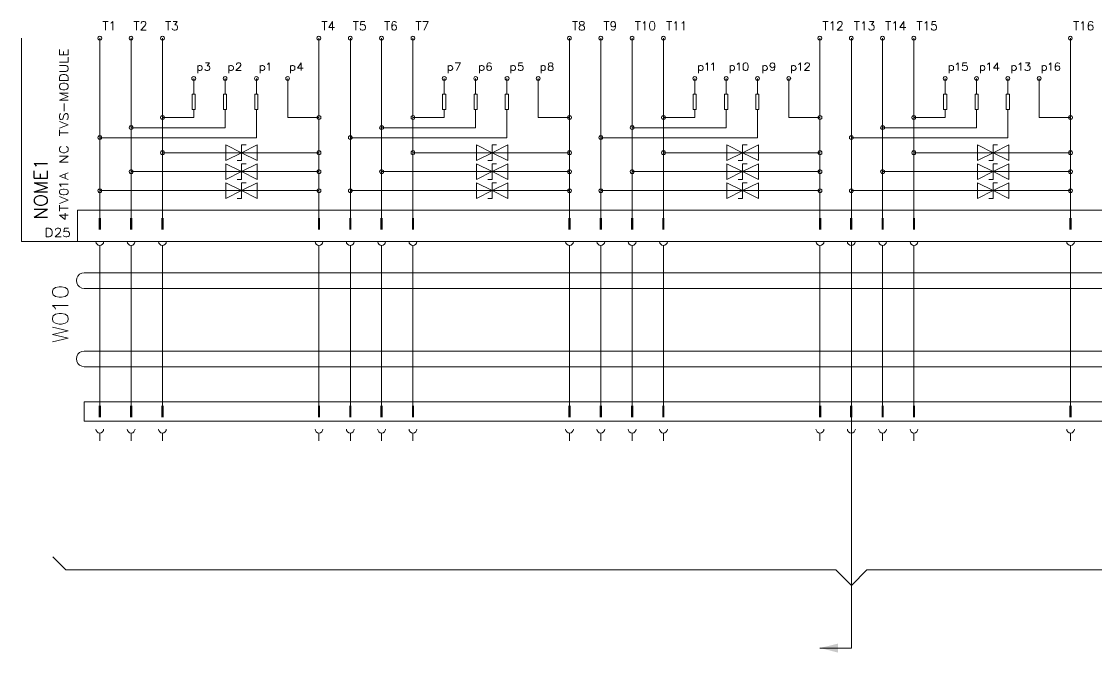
# Model space of a CAD drawing. Header units: millimetres. Extents: x 2061 to 2434, y 59 to 201.
# Drawn here: x 2060.6 to 2302.5, y 58.9 to 201.1 of the extents above; entities that cross this region are included whole.
import ezdxf

# ---------------------------------------------------------------- set-up
doc = ezdxf.new("R2010")
doc.units = ezdxf.units.MM
doc.styles.add('ROMANS', font='romans.shx')

msp = doc.modelspace()

# ---------------------------------------------------------------- hatches: boundary and pattern name
at = {"lineweight": 15}
for points in [[(2078.45, 154.17), (2078.45, 156.78), (2077.97, 156.78), (2077.97, 154.17)], [(2085.54, 154.17), (2085.54, 156.78), (2085, 156.78), (2085, 154.17)], [(2092.57, 154.17), (2092.57, 156.78), (2092.07, 156.78), (2092.07, 154.17)], [(2127.84, 154.17), (2127.84, 156.78), (2127.32, 156.78), (2127.32, 154.17)], [(2134.86, 154.17), (2134.86, 156.78), (2134.38, 156.78), (2134.38, 154.17)], [(2141.95, 154.17), (2141.95, 156.78), (2141.41, 156.78), (2141.41, 154.17)], [(2148.98, 154.17), (2148.98, 156.78), (2148.49, 156.78), (2148.49, 154.17)], [(2184.25, 154.17), (2184.25, 156.78), (2183.77, 156.78), (2183.77, 154.17)], [(2191.29, 154.17), (2191.29, 156.78), (2190.79, 156.78), (2190.79, 154.17)], [(2198.36, 154.17), (2198.36, 156.78), (2197.88, 156.78), (2197.88, 154.17)], [(2205.39, 154.17), (2205.39, 156.78), (2204.91, 156.78), (2204.91, 154.17)], [(2240.68, 154.17), (2240.68, 156.78), (2240.18, 156.78), (2240.18, 154.17)], [(2247.7, 154.17), (2247.7, 156.78), (2247.2, 156.78), (2247.2, 154.17)], [(2254.77, 154.17), (2254.77, 156.78), (2254.29, 156.78), (2254.29, 154.17)], [(2261.8, 154.17), (2261.8, 156.78), (2261.32, 156.78), (2261.32, 154.17)], [(2297.09, 154.17), (2297.09, 156.78), (2296.59, 156.78), (2296.59, 154.17)], [(2078.45, 111.87), (2078.45, 114.5), (2077.97, 114.5), (2077.97, 111.87)], [(2085.54, 111.87), (2085.54, 114.5), (2085, 114.5), (2085, 111.87)], [(2092.57, 111.87), (2092.57, 114.5), (2092.07, 114.5), (2092.07, 111.87)], [(2127.84, 111.87), (2127.84, 114.5), (2127.32, 114.5), (2127.32, 111.87)], [(2134.86, 111.87), (2134.86, 114.5), (2134.38, 114.5), (2134.38, 111.87)], [(2141.95, 111.87), (2141.95, 114.5), (2141.41, 114.5), (2141.41, 111.87)], [(2148.98, 111.87), (2148.98, 114.5), (2148.49, 114.5), (2148.49, 111.87)], [(2184.25, 111.87), (2184.25, 114.5), (2183.77, 114.5), (2183.77, 111.87)], [(2191.29, 111.87), (2191.29, 114.5), (2190.79, 114.5), (2190.79, 111.87)], [(2198.36, 111.87), (2198.36, 114.5), (2197.88, 114.5), (2197.88, 111.87)], [(2205.39, 111.87), (2205.39, 114.5), (2204.91, 114.5), (2204.91, 111.87)], [(2240.68, 111.87), (2240.68, 114.5), (2240.18, 114.5), (2240.18, 111.87)], [(2247.7, 111.87), (2247.7, 114.5), (2247.2, 114.5), (2247.2, 111.87)], [(2254.77, 111.87), (2254.77, 114.5), (2254.29, 114.5), (2254.29, 111.87)], [(2261.8, 111.87), (2261.8, 114.5), (2261.32, 114.5), (2261.32, 111.87)], [(2297.09, 111.87), (2297.09, 114.5), (2296.59, 114.5), (2296.59, 111.87)], [(2240.4, 59.89), (2244.46, 60.88), (2244.46, 58.87), (2244.46, 58.87)]]:
    msp.add_hatch(color=7, dxfattribs=at).paths.add_polyline_path(points)

# ---------------------------------------------------------------- linework, layer by layer
at = {"color": 7, "lineweight": 15}
for points in [[(2060.58, 197.3), (2060.58, 151.5)], [(2078.64, 197.3), (2078.58, 197.53), (2078.42, 197.69), (2078.23, 197.75), (2078.01, 197.69), (2077.84, 197.53), (2077.79, 197.3), (2077.84, 197.08), (2078.01, 196.95), (2078.23, 196.86), (2078.42, 196.95), (2078.58, 197.08), (2078.64, 197.3)], [(2078.23, 156.78), (2078.23, 197.3)], [(2078.23, 197.3), (2078.23, 197.3)], [(2085.67, 197.3), (2085.61, 197.53), (2085.45, 197.69), (2085.26, 197.75), (2085.04, 197.69), (2084.87, 197.53), (2084.81, 197.3), (2084.87, 197.08), (2085.04, 196.95), (2085.26, 196.86), (2085.45, 196.95), (2085.61, 197.08), (2085.67, 197.3)], [(2085.26, 197.3), (2085.26, 156.78)], [(2085.26, 197.3), (2085.26, 197.3)], [(2092.75, 197.3), (2092.7, 197.53), (2092.53, 197.69), (2092.34, 197.75), (2092.12, 197.69), (2091.95, 197.53), (2091.9, 197.3), (2091.95, 197.08), (2092.12, 196.95), (2092.34, 196.86), (2092.53, 196.95), (2092.7, 197.08), (2092.75, 197.3)], [(2092.34, 156.78), (2092.34, 197.3)], [(2127.99, 197.3), (2127.93, 197.53), (2127.76, 197.69), (2127.58, 197.75), (2127.35, 197.69), (2127.19, 197.53), (2127.13, 197.3), (2127.19, 197.08), (2127.35, 196.95), (2127.58, 196.86), (2127.76, 196.95), (2127.93, 197.08), (2127.99, 197.3)], [(2127.58, 197.3), (2127.58, 156.78)], [(2135.05, 197.3), (2134.99, 197.53), (2134.83, 197.69), (2134.64, 197.75), (2134.42, 197.69), (2134.25, 197.53), (2134.2, 197.3), (2134.25, 197.08), (2134.42, 196.95), (2134.64, 196.86), (2134.83, 196.95), (2134.99, 197.08), (2135.05, 197.3)], [(2134.64, 156.78), (2134.64, 197.3)], [(2142.08, 197.3), (2142.02, 197.53), (2141.86, 197.69), (2141.67, 197.75), (2141.45, 197.69), (2141.28, 197.53), (2141.23, 197.3), (2141.28, 197.08), (2141.45, 196.95), (2141.67, 196.86), (2141.86, 196.95), (2142.02, 197.08), (2142.08, 197.3)], [(2141.67, 197.3), (2141.67, 156.78)], [(2149.16, 197.3), (2149.11, 197.53), (2148.94, 197.69), (2148.75, 197.75), (2148.53, 197.69), (2148.36, 197.53), (2148.31, 197.3), (2148.36, 197.08), (2148.53, 196.95), (2148.75, 196.86), (2148.94, 196.95), (2149.11, 197.08), (2149.16, 197.3)], [(2148.75, 156.78), (2148.75, 197.3)], [(2184.4, 197.3), (2184.34, 197.53), (2184.17, 197.69), (2183.99, 197.75), (2183.77, 197.69), (2183.6, 197.53), (2183.54, 197.3), (2183.6, 197.08), (2183.77, 196.95), (2183.99, 196.86), (2184.17, 196.95), (2184.34, 197.08), (2184.4, 197.3)], [(2183.99, 197.3), (2183.99, 156.78)], [(2191.48, 197.3), (2191.42, 197.53), (2191.26, 197.69), (2191.07, 197.75), (2190.85, 197.69), (2190.68, 197.53), (2190.63, 197.3), (2190.68, 197.08), (2190.85, 196.95), (2191.07, 196.86), (2191.26, 196.95), (2191.42, 197.08), (2191.48, 197.3)], [(2191.07, 197.3), (2191.07, 156.78)], [(2198.51, 197.3), (2198.45, 197.53), (2198.29, 197.69), (2198.1, 197.75), (2197.88, 197.69), (2197.71, 197.53), (2197.65, 197.3), (2197.71, 197.08), (2197.88, 196.95), (2198.1, 196.86), (2198.29, 196.95), (2198.45, 197.08), (2198.51, 197.3)], [(2198.1, 156.78), (2198.1, 197.3)], [(2205.57, 197.3), (2205.52, 197.53), (2205.35, 197.69), (2205.17, 197.75), (2204.94, 197.69), (2204.78, 197.53), (2204.72, 197.3), (2204.78, 197.08), (2204.94, 196.95), (2205.17, 196.86), (2205.35, 196.95), (2205.52, 197.08), (2205.57, 197.3)], [(2205.17, 197.3), (2205.17, 156.78)], [(2240.81, 197.3), (2240.75, 197.53), (2240.58, 197.69), (2240.4, 197.75), (2240.18, 197.69), (2240.01, 197.53), (2239.95, 197.3), (2240.01, 197.08), (2240.18, 196.95), (2240.4, 196.86), (2240.58, 196.95), (2240.75, 197.08), (2240.81, 197.3)], [(2240.4, 156.78), (2240.4, 197.3)], [(2247.89, 197.3), (2247.83, 197.53), (2247.67, 197.69), (2247.48, 197.75), (2247.26, 197.69), (2247.09, 197.53), (2247.04, 197.3), (2247.09, 197.08), (2247.26, 196.95), (2247.48, 196.86), (2247.67, 196.95), (2247.83, 197.08), (2247.89, 197.3)], [(2247.48, 197.3), (2247.48, 156.78)], [(2254.92, 197.3), (2254.86, 197.53), (2254.7, 197.69), (2254.51, 197.75), (2254.29, 197.69), (2254.12, 197.53), (2254.07, 197.3), (2254.12, 197.08), (2254.29, 196.95), (2254.51, 196.86), (2254.7, 196.95), (2254.86, 197.08), (2254.92, 197.3)], [(2254.51, 156.78), (2254.51, 197.3)], [(2261.98, 197.3), (2261.93, 197.53), (2261.76, 197.69), (2261.58, 197.75), (2261.35, 197.69), (2261.19, 197.53), (2261.13, 197.3), (2261.19, 197.08), (2261.35, 196.95), (2261.58, 196.86), (2261.76, 196.95), (2261.93, 197.08), (2261.98, 197.3)], [(2261.58, 197.3), (2261.58, 156.78)], [(2297.22, 197.3), (2297.16, 197.53), (2296.99, 197.69), (2296.81, 197.75), (2296.59, 197.69), (2296.42, 197.53), (2296.36, 197.3), (2296.42, 197.08), (2296.59, 196.95), (2296.81, 196.86), (2296.99, 196.95), (2297.16, 197.08), (2297.22, 197.3)], [(2296.81, 156.78), (2296.81, 197.3)], [(2071.11, 193.56), (2069.11, 193.56), (2069.11, 194.8)], [(2070.05, 194.32), (2070.05, 193.56)], [(2071.11, 193.56), (2071.11, 194.8)], [(2069.11, 191.93), (2071.11, 191.93), (2071.11, 193.07)], [(2069.11, 189.83), (2070.54, 189.83), (2070.81, 189.92), (2071.04, 190.09), (2071.11, 190.37), (2071.11, 190.59), (2071.04, 190.85), (2070.81, 191.07), (2070.54, 191.16), (2069.11, 191.16)], [(2100.26, 189.42), (2100.26, 191.2)], [(2100.26, 190.94), (2100.43, 191.11), (2100.58, 191.2), (2100.84, 191.2), (2101.02, 191.11), (2101.19, 190.94), (2101.28, 190.66), (2101.28, 190.5), (2101.19, 190.27), (2101.02, 190.09), (2100.84, 190), (2100.58, 190), (2100.43, 190.09), (2100.26, 190.27)], [(2102.04, 191.78), (2102.93, 191.78), (2102.43, 191.11), (2102.71, 191.11), (2102.84, 191.04), (2102.93, 190.94), (2103.02, 190.66), (2103.02, 190.5), (2102.93, 190.27), (2102.75, 190.09), (2102.52, 190), (2102.26, 190), (2102.04, 190.09), (2101.95, 190.18), (2101.86, 190.37)], [(2107.29, 189.42), (2107.29, 191.2)], [(2107.29, 190.94), (2107.46, 191.11), (2107.64, 191.2), (2107.9, 191.2), (2108.05, 191.11), (2108.22, 190.94), (2108.31, 190.66), (2108.31, 190.5), (2108.22, 190.27), (2108.05, 190.09), (2107.9, 190), (2107.64, 190), (2107.46, 190.09), (2107.29, 190.27)], [(2108.98, 191.33), (2108.98, 191.42), (2109.07, 191.61), (2109.16, 191.7), (2109.33, 191.78), (2109.65, 191.78), (2109.83, 191.7), (2109.9, 191.61), (2110, 191.42), (2110, 191.26), (2109.74, 190.85), (2108.88, 190), (2110.09, 190)], [(2114.36, 189.42), (2114.36, 191.2)], [(2114.36, 190.94), (2114.54, 191.11), (2114.67, 191.2), (2114.95, 191.2), (2115.12, 191.11), (2115.3, 190.94), (2115.39, 190.66), (2115.39, 190.5), (2115.3, 190.27), (2115.12, 190.09), (2114.95, 190), (2114.67, 190), (2114.54, 190.09), (2114.36, 190.27)], [(2115.97, 191.42), (2116.14, 191.52), (2116.36, 191.78), (2116.36, 190)], [(2121.16, 189.42), (2121.16, 191.2)], [(2121.16, 190.94), (2121.35, 191.11), (2121.48, 191.2), (2121.75, 191.2), (2121.92, 191.11), (2122.11, 190.94), (2122.14, 190.66), (2122.14, 190.5), (2122.11, 190.27), (2121.92, 190.09), (2121.75, 190), (2121.48, 190), (2121.35, 190.09), (2121.16, 190.27)], [(2123.57, 191.78), (2122.77, 190.59), (2124.02, 190.59)], [(2123.57, 190), (2123.57, 191.78)], [(2156.67, 191.2), (2156.67, 189.42)], [(2156.67, 190.94), (2156.86, 191.11), (2157.02, 191.2), (2157.25, 191.2), (2157.43, 191.11), (2157.6, 190.94), (2157.69, 190.66), (2157.69, 190.5), (2157.6, 190.27), (2157.43, 190.09), (2157.25, 190), (2157.02, 190), (2156.86, 190.09), (2156.67, 190.27)], [(2158.27, 191.78), (2159.44, 191.78), (2158.58, 190)], [(2163.74, 189.42), (2163.74, 191.2)], [(2163.74, 190.94), (2163.92, 191.11), (2164.11, 191.2), (2164.33, 191.2), (2164.5, 191.11), (2164.68, 190.94), (2164.78, 190.66), (2164.78, 190.5), (2164.68, 190.27), (2164.5, 190.09), (2164.33, 190), (2164.11, 190), (2163.92, 190.09), (2163.74, 190.27)], [(2166.37, 191.52), (2166.28, 191.7), (2166.02, 191.78), (2165.83, 191.78), (2165.61, 191.7), (2165.44, 191.42), (2165.35, 191.04), (2165.35, 190.59), (2165.44, 190.27), (2165.61, 190.09), (2165.83, 190), (2165.93, 190), (2166.19, 190.09), (2166.37, 190.27), (2166.46, 190.5), (2166.46, 190.59), (2166.37, 190.85), (2166.19, 191.04), (2165.93, 191.11), (2165.83, 191.11), (2165.61, 191.04), (2165.44, 190.85), (2165.35, 190.59)], [(2170.82, 189.42), (2170.82, 191.2)], [(2170.82, 190.94), (2171.01, 191.11), (2171.14, 191.2), (2171.4, 191.2), (2171.58, 191.11), (2171.75, 190.94), (2171.8, 190.66), (2171.8, 190.5), (2171.75, 190.27), (2171.58, 190.09), (2171.4, 190), (2171.14, 190), (2171.01, 190.09), (2170.82, 190.27)], [(2173.4, 191.78), (2172.55, 191.78), (2172.51, 191.04), (2172.55, 191.11), (2172.82, 191.2), (2173.08, 191.2), (2173.31, 191.11), (2173.49, 190.94), (2173.58, 190.66), (2173.58, 190.5), (2173.49, 190.27), (2173.31, 190.09), (2173.08, 190), (2172.82, 190), (2172.55, 190.09), (2172.42, 190.37)], [(2177.59, 189.42), (2177.59, 191.2)], [(2177.59, 190.94), (2177.76, 191.11), (2177.89, 191.2), (2178.17, 191.2), (2178.33, 191.11), (2178.52, 190.94), (2178.55, 190.66), (2178.55, 190.5), (2178.52, 190.27), (2178.33, 190.09), (2178.17, 190), (2177.89, 190), (2177.76, 190.09), (2177.59, 190.27)], [(2179.59, 191.78), (2179.31, 191.7), (2179.28, 191.52), (2179.28, 191.33), (2179.31, 191.2), (2179.5, 191.11), (2179.85, 191.04), (2180.08, 190.94), (2180.26, 190.76), (2180.33, 190.59), (2180.33, 190.37), (2180.26, 190.18), (2180.17, 190.09), (2179.95, 190), (2179.59, 190), (2179.31, 190.09), (2179.19, 190.37), (2179.19, 190.59), (2179.28, 190.76), (2179.41, 190.94), (2179.67, 191.04), (2180.04, 191.11), (2180.17, 191.2), (2180.26, 191.33), (2180.26, 191.52), (2180.17, 191.7), (2179.95, 191.78), (2179.59, 191.78)], [(2213.08, 189.42), (2213.08, 191.2)], [(2213.08, 190.94), (2213.27, 191.11), (2213.44, 191.2), (2213.66, 191.2), (2213.84, 191.11), (2214.03, 190.94), (2214.1, 190.66), (2214.1, 190.5), (2214.03, 190.27), (2213.84, 190.09), (2213.66, 190), (2213.44, 190), (2213.27, 190.09), (2213.08, 190.27)], [(2214.7, 191.42), (2214.86, 191.52), (2215.09, 191.78), (2215.09, 190)], [(2216.01, 191.42), (2216.2, 191.52), (2216.46, 191.78), (2216.46, 190)], [(2220.17, 189.42), (2220.17, 191.2)], [(2220.17, 190.94), (2220.3, 191.11), (2220.46, 191.2), (2220.74, 191.2), (2220.91, 191.11), (2221.06, 190.94), (2221.13, 190.66), (2221.13, 190.5), (2221.06, 190.27), (2220.91, 190.09), (2220.74, 190), (2220.46, 190), (2220.3, 190.09), (2220.17, 190.27)], [(2221.72, 191.42), (2221.89, 191.52), (2222.17, 191.78), (2222.17, 190)], [(2223.58, 191.78), (2223.32, 191.7), (2223.13, 191.42), (2223.1, 191.04), (2223.1, 190.76), (2223.13, 190.37), (2223.32, 190.09), (2223.58, 190), (2223.76, 190), (2223.99, 190.09), (2224.17, 190.37), (2224.25, 190.76), (2224.25, 191.04), (2224.17, 191.42), (2223.99, 191.7), (2223.76, 191.78), (2223.58, 191.78)], [(2227.55, 189.42), (2227.55, 191.2)], [(2227.55, 190.94), (2227.71, 191.11), (2227.9, 191.2), (2228.12, 191.2), (2228.31, 191.11), (2228.47, 190.94), (2228.57, 190.66), (2228.57, 190.5), (2228.47, 190.27), (2228.31, 190.09), (2228.12, 190), (2227.9, 190), (2227.71, 190.09), (2227.55, 190.27)], [(2230.22, 191.2), (2230.13, 190.94), (2230, 190.76), (2229.72, 190.66), (2229.64, 190.66), (2229.42, 190.76), (2229.24, 190.94), (2229.14, 191.2), (2229.24, 191.52), (2229.42, 191.7), (2229.64, 191.78), (2229.72, 191.78), (2230, 191.7), (2230.13, 191.52), (2230.22, 191.2), (2230.22, 190.76), (2230.13, 190.37), (2230, 190.09), (2229.72, 190), (2229.55, 190), (2229.33, 190.09), (2229.24, 190.27)], [(2234, 189.42), (2234, 191.2)], [(2234, 190.94), (2234.17, 191.11), (2234.32, 191.2), (2234.58, 191.2), (2234.76, 191.11), (2234.93, 190.94), (2235.02, 190.66), (2235.02, 190.5), (2234.93, 190.27), (2234.76, 190.09), (2234.58, 190), (2234.32, 190), (2234.17, 190.09), (2234, 190.27)], [(2235.6, 191.42), (2235.78, 191.52), (2236, 191.78), (2236, 190)], [(2237.02, 191.33), (2237.02, 191.42), (2237.12, 191.61), (2237.19, 191.7), (2237.34, 191.78), (2237.69, 191.78), (2237.86, 191.7), (2237.95, 191.61), (2238.01, 191.42), (2238.01, 191.26), (2237.95, 191.11), (2237.78, 190.85), (2236.93, 190), (2238.08, 190)], [(2269.49, 189.42), (2269.49, 191.2)], [(2269.49, 190.94), (2269.68, 191.11), (2269.85, 191.2), (2270.07, 191.2), (2270.25, 191.11), (2270.44, 190.94), (2270.51, 190.66), (2270.51, 190.5), (2270.44, 190.27), (2270.25, 190.09), (2270.07, 190), (2269.85, 190), (2269.68, 190.09), (2269.49, 190.27)], [(2271.11, 191.42), (2271.27, 191.52), (2271.5, 191.78), (2271.5, 190)], [(2273.46, 191.78), (2272.61, 191.78), (2272.52, 191.04), (2272.61, 191.11), (2272.89, 191.2), (2273.11, 191.2), (2273.37, 191.11), (2273.56, 190.94), (2273.63, 190.66), (2273.63, 190.5), (2273.56, 190.27), (2273.37, 190.09), (2273.11, 190), (2272.89, 190), (2272.61, 190.09), (2272.52, 190.18), (2272.44, 190.37)], [(2276.58, 189.42), (2276.58, 191.2)], [(2276.58, 190.94), (2276.71, 191.11), (2276.89, 191.2), (2277.15, 191.2), (2277.34, 191.11), (2277.47, 190.94), (2277.56, 190.66), (2277.56, 190.5), (2277.47, 190.27), (2277.34, 190.09), (2277.15, 190), (2276.89, 190), (2276.71, 190.09), (2276.58, 190.27)], [(2278.14, 191.42), (2278.3, 191.52), (2278.58, 191.78), (2278.58, 190)], [(2280.36, 191.78), (2279.51, 190.59), (2280.75, 190.59)], [(2280.36, 190), (2280.36, 191.78)], [(2283.61, 189.42), (2283.61, 191.2)], [(2283.61, 190.94), (2283.77, 191.11), (2283.96, 191.2), (2284.18, 191.2), (2284.37, 191.11), (2284.53, 190.94), (2284.63, 190.66), (2284.63, 190.5), (2284.53, 190.27), (2284.37, 190.09), (2284.18, 190), (2283.96, 190), (2283.77, 190.09), (2283.61, 190.27)], [(2285.2, 191.42), (2285.39, 191.52), (2285.61, 191.78), (2285.61, 190)], [(2286.72, 191.78), (2287.65, 191.78), (2287.11, 191.11), (2287.39, 191.11), (2287.56, 191.04), (2287.65, 190.94), (2287.74, 190.66), (2287.74, 190.5), (2287.65, 190.27), (2287.48, 190.09), (2287.2, 190), (2286.98, 190), (2286.72, 190.09), (2286.63, 190.18), (2286.54, 190.37)], [(2290.41, 189.42), (2290.41, 191.2)], [(2290.41, 190.94), (2290.6, 191.11), (2290.76, 191.2), (2290.99, 191.2), (2291.17, 191.11), (2291.34, 190.94), (2291.43, 190.66), (2291.43, 190.5), (2291.34, 190.27), (2291.17, 190.09), (2290.99, 190), (2290.76, 190), (2290.6, 190.09), (2290.41, 190.27)], [(2292.01, 191.42), (2292.19, 191.52), (2292.41, 191.78), (2292.41, 190)], [(2294.36, 191.52), (2294.29, 191.7), (2294.01, 191.78), (2293.84, 191.78), (2293.62, 191.7), (2293.43, 191.42), (2293.34, 191.04), (2293.34, 190.59), (2293.43, 190.27), (2293.62, 190.09), (2293.84, 190), (2293.92, 190), (2294.19, 190.09), (2294.36, 190.27), (2294.45, 190.5), (2294.45, 190.59), (2294.36, 190.85), (2294.19, 191.04), (2293.92, 191.11), (2293.84, 191.11), (2293.62, 191.04), (2293.43, 190.85), (2293.34, 190.59)], [(2071.11, 187.79), (2069.11, 187.79), (2069.11, 188.46), (2069.2, 188.75), (2069.39, 188.94), (2069.55, 189.03), (2069.87, 189.13), (2070.37, 189.13), (2070.63, 189.03), (2070.81, 188.94), (2071.04, 188.75), (2071.11, 188.46), (2071.11, 187.79)], [(2099.82, 188.23), (2099.76, 188.46), (2099.59, 188.62), (2099.37, 188.68), (2099.15, 188.62), (2098.96, 188.46), (2098.93, 188.23), (2098.96, 188.05), (2099.15, 187.86), (2099.37, 187.83), (2099.59, 187.86), (2099.76, 188.05), (2099.82, 188.23)], [(2106.85, 188.23), (2106.81, 188.46), (2106.66, 188.62), (2106.44, 188.68), (2106.21, 188.62), (2106.05, 188.46), (2105.99, 188.23), (2106.05, 188.05), (2106.21, 187.86), (2106.44, 187.83), (2106.66, 187.86), (2106.81, 188.05), (2106.85, 188.23)], [(2113.91, 188.23), (2113.87, 188.46), (2113.69, 188.62), (2113.47, 188.68), (2113.24, 188.62), (2113.11, 188.46), (2113.02, 188.23), (2113.11, 188.05), (2113.24, 187.86), (2113.47, 187.83), (2113.69, 187.86), (2113.87, 188.05), (2113.91, 188.23)], [(2120.94, 188.23), (2120.9, 188.46), (2120.77, 188.62), (2120.55, 188.68), (2120.33, 188.62), (2120.14, 188.46), (2120.1, 188.23), (2120.14, 188.05), (2120.33, 187.86), (2120.55, 187.83), (2120.77, 187.86), (2120.9, 188.05), (2120.94, 188.23)], [(2156.23, 188.23), (2156.19, 188.46), (2156.01, 188.62), (2155.78, 188.68), (2155.56, 188.62), (2155.43, 188.46), (2155.34, 188.23), (2155.43, 188.05), (2155.56, 187.86), (2155.78, 187.83), (2156.01, 187.86), (2156.19, 188.05), (2156.23, 188.23)], [(2163.29, 188.23), (2163.26, 188.46), (2163.07, 188.62), (2162.85, 188.68), (2162.63, 188.62), (2162.5, 188.46), (2162.46, 188.23), (2162.5, 188.05), (2162.63, 187.86), (2162.85, 187.83), (2163.07, 187.86), (2163.26, 188.05), (2163.29, 188.23)], [(2170.38, 188.23), (2170.34, 188.46), (2170.15, 188.62), (2169.93, 188.68), (2169.71, 188.62), (2169.52, 188.46), (2169.49, 188.23), (2169.52, 188.05), (2169.71, 187.86), (2169.93, 187.83), (2170.15, 187.86), (2170.34, 188.05), (2170.38, 188.23)], [(2177.4, 188.23), (2177.31, 188.46), (2177.18, 188.62), (2176.96, 188.68), (2176.74, 188.62), (2176.55, 188.46), (2176.51, 188.23), (2176.55, 188.05), (2176.74, 187.86), (2176.96, 187.83), (2177.18, 187.86), (2177.31, 188.05), (2177.4, 188.23)], [(2212.64, 188.23), (2212.6, 188.46), (2212.42, 188.62), (2212.19, 188.68), (2211.97, 188.62), (2211.84, 188.46), (2211.75, 188.23), (2211.84, 188.05), (2211.97, 187.86), (2212.19, 187.83), (2212.42, 187.86), (2212.6, 188.05), (2212.64, 188.23)], [(2219.72, 188.23), (2219.63, 188.46), (2219.5, 188.62), (2219.28, 188.68), (2219.05, 188.62), (2218.87, 188.46), (2218.83, 188.23), (2218.87, 188.05), (2219.05, 187.86), (2219.28, 187.83), (2219.5, 187.86), (2219.63, 188.05), (2219.72, 188.23)], [(2226.75, 188.23), (2226.69, 188.46), (2226.53, 188.62), (2226.31, 188.68), (2226.08, 188.62), (2225.95, 188.46), (2225.86, 188.23), (2225.95, 188.05), (2226.08, 187.86), (2226.31, 187.83), (2226.53, 187.86), (2226.69, 188.05), (2226.75, 188.23)], [(2233.82, 188.23), (2233.72, 188.46), (2233.59, 188.62), (2233.37, 188.68), (2233.15, 188.62), (2232.98, 188.46), (2232.93, 188.23), (2232.98, 188.05), (2233.15, 187.86), (2233.37, 187.83), (2233.59, 187.86), (2233.72, 188.05), (2233.82, 188.23)], [(2269.05, 188.23), (2269.01, 188.46), (2268.83, 188.62), (2268.6, 188.68), (2268.38, 188.62), (2268.25, 188.46), (2268.16, 188.23), (2268.25, 188.05), (2268.38, 187.86), (2268.6, 187.83), (2268.83, 187.86), (2269.01, 188.05), (2269.05, 188.23)], [(2276.13, 188.23), (2276.04, 188.46), (2275.91, 188.62), (2275.69, 188.68), (2275.47, 188.62), (2275.28, 188.46), (2275.24, 188.23), (2275.28, 188.05), (2275.47, 187.86), (2275.69, 187.83), (2275.91, 187.86), (2276.04, 188.05), (2276.13, 188.23)], [(2283.16, 188.23), (2283.11, 188.46), (2282.94, 188.62), (2282.72, 188.68), (2282.49, 188.62), (2282.36, 188.46), (2282.27, 188.23), (2282.36, 188.05), (2282.49, 187.86), (2282.72, 187.83), (2282.94, 187.86), (2283.11, 188.05), (2283.16, 188.23)], [(2290.23, 188.23), (2290.15, 188.46), (2290, 188.62), (2289.78, 188.68), (2289.56, 188.62), (2289.39, 188.46), (2289.34, 188.23), (2289.39, 188.05), (2289.56, 187.86), (2289.78, 187.83), (2290, 187.86), (2290.15, 188.05), (2290.23, 188.23)], [(2069.11, 186.27), (2069.2, 186.05), (2069.39, 185.86), (2069.55, 185.79), (2069.87, 185.69), (2070.37, 185.69), (2070.63, 185.79), (2070.81, 185.86), (2071.04, 186.05), (2071.11, 186.27), (2071.11, 186.62), (2071.04, 186.84), (2070.81, 187.03), (2070.63, 187.12), (2070.37, 187.2), (2069.87, 187.2), (2069.55, 187.12), (2069.39, 187.03), (2069.2, 186.84), (2069.11, 186.62), (2069.11, 186.27)], [(2099.37, 184.71), (2099.37, 188.23)], [(2106.44, 184.71), (2106.44, 188.23)], [(2113.47, 184.71), (2113.47, 188.23)], [(2120.55, 188.23), (2120.55, 179.43)], [(2155.78, 184.71), (2155.78, 188.23)], [(2162.85, 184.71), (2162.85, 188.23)], [(2169.89, 184.71), (2169.89, 188.23)], [(2183.99, 179.43), (2176.96, 179.43), (2176.96, 188.23)], [(2212.19, 184.71), (2212.19, 188.23)], [(2219.28, 184.71), (2219.28, 188.23)], [(2226.31, 184.71), (2226.31, 188.23)], [(2240.4, 179.43), (2233.37, 179.43), (2233.37, 188.23)], [(2268.6, 184.71), (2268.6, 188.23)], [(2275.69, 184.71), (2275.69, 188.23)], [(2282.72, 184.71), (2282.72, 188.23)], [(2296.81, 179.43), (2289.78, 179.43), (2289.78, 188.23)], [(2071.11, 183.38), (2069.11, 183.38), (2071.11, 184.14), (2069.11, 184.93), (2071.11, 184.93)], [(2099.02, 181.21), (2099.72, 181.21), (2099.72, 184.71), (2099.02, 184.71), (2099.02, 181.21)], [(2106.08, 181.21), (2106.75, 181.21), (2106.75, 184.71)], [(2106.08, 184.71), (2106.08, 181.21)], [(2106.75, 184.71), (2106.08, 184.71)], [(2113.11, 181.21), (2113.84, 181.21), (2113.84, 184.71)], [(2113.11, 184.71), (2113.11, 181.21)], [(2113.11, 184.71), (2113.84, 184.71)], [(2155.43, 181.21), (2156.13, 181.21), (2156.13, 184.71), (2155.43, 184.71), (2155.43, 181.21)], [(2162.5, 181.21), (2163.22, 181.21), (2163.22, 184.71)], [(2162.5, 184.71), (2162.5, 181.21)], [(2163.22, 184.71), (2162.5, 184.71)], [(2169.52, 181.21), (2170.25, 181.21), (2170.25, 184.71)], [(2169.52, 184.71), (2169.52, 181.21)], [(2169.52, 184.71), (2170.25, 184.71)], [(2211.84, 181.21), (2212.55, 181.21), (2212.55, 184.71), (2211.84, 184.71), (2211.84, 181.21)], [(2218.91, 181.21), (2219.63, 181.21), (2219.63, 184.71)], [(2218.91, 184.71), (2218.91, 181.21)], [(2219.63, 184.71), (2218.91, 184.71)], [(2225.95, 181.21), (2226.66, 181.21), (2226.66, 184.71)], [(2225.95, 184.71), (2225.95, 181.21)], [(2225.95, 184.71), (2226.66, 184.71)], [(2268.25, 181.21), (2268.97, 181.21), (2268.97, 184.71), (2268.25, 184.71), (2268.25, 181.21)], [(2275.34, 181.21), (2276.04, 181.21), (2276.04, 184.71)], [(2275.34, 184.71), (2275.34, 181.21)], [(2276.04, 184.71), (2275.34, 184.71)], [(2282.36, 181.21), (2283.07, 181.21), (2283.07, 184.71)], [(2282.36, 184.71), (2282.36, 181.21)], [(2282.36, 184.71), (2283.07, 184.71)], [(2070.22, 180.89), (2070.22, 182.62)], [(2069.39, 180.32), (2069.2, 180.13), (2069.11, 179.82), (2069.11, 179.46), (2069.2, 179.15), (2069.39, 178.98), (2069.55, 178.98), (2069.78, 179.07), (2069.87, 179.15), (2069.96, 179.37), (2070.15, 179.91), (2070.22, 180.13), (2070.37, 180.22), (2070.54, 180.32), (2070.81, 180.32), (2071.04, 180.13), (2071.11, 179.82), (2071.11, 179.46), (2071.04, 179.15), (2070.81, 178.98)], [(2092.73, 179.43), (2092.7, 179.65), (2092.57, 179.82), (2092.34, 179.87), (2092.12, 179.82), (2091.94, 179.65), (2091.9, 179.43), (2091.94, 179.2), (2092.12, 179.07), (2092.34, 178.98), (2092.57, 179.07), (2092.7, 179.2), (2092.73, 179.43)], [(2099.37, 179.43), (2092.34, 179.43)], [(2099.37, 181.21), (2099.37, 179.43)], [(2106.44, 177.15), (2106.44, 181.21)], [(2113.47, 181.21), (2113.47, 174.88)], [(2127.58, 179.43), (2120.55, 179.43)], [(2128.02, 179.43), (2127.99, 179.65), (2127.8, 179.82), (2127.58, 179.87), (2127.35, 179.82), (2127.22, 179.65), (2127.13, 179.43), (2127.22, 179.2), (2127.35, 179.07), (2127.58, 178.98), (2127.8, 179.07), (2127.99, 179.2), (2128.02, 179.43)], [(2149.2, 179.43), (2149.11, 179.65), (2148.98, 179.82), (2148.75, 179.87), (2148.53, 179.82), (2148.35, 179.65), (2148.31, 179.43), (2148.35, 179.2), (2148.53, 179.07), (2148.75, 178.98), (2148.98, 179.07), (2149.11, 179.2), (2149.2, 179.43)], [(2148.75, 179.43), (2155.78, 179.43)], [(2155.78, 181.21), (2155.78, 179.43)], [(2162.85, 177.15), (2162.85, 181.21)], [(2169.89, 181.21), (2169.89, 174.88)], [(2184.43, 179.43), (2184.4, 179.65), (2184.21, 179.82), (2183.99, 179.87), (2183.77, 179.82), (2183.64, 179.65), (2183.54, 179.43), (2183.64, 179.2), (2183.77, 179.07), (2183.99, 178.98), (2184.21, 179.07), (2184.4, 179.2), (2184.43, 179.43)], [(2205.61, 179.43), (2205.52, 179.65), (2205.39, 179.82), (2205.17, 179.87), (2204.94, 179.82), (2204.76, 179.65), (2204.72, 179.43), (2204.76, 179.2), (2204.94, 179.07), (2205.17, 178.98), (2205.39, 179.07), (2205.52, 179.2), (2205.61, 179.43)], [(2205.17, 179.43), (2212.19, 179.43)], [(2212.19, 181.21), (2212.19, 179.43)], [(2219.28, 177.15), (2219.28, 181.21)], [(2226.31, 181.21), (2226.31, 174.88)], [(2240.84, 179.43), (2240.81, 179.65), (2240.62, 179.82), (2240.4, 179.87), (2240.18, 179.82), (2240.05, 179.65), (2239.95, 179.43), (2240.05, 179.2), (2240.18, 179.07), (2240.4, 178.98), (2240.62, 179.07), (2240.81, 179.2), (2240.84, 179.43)], [(2262.02, 179.43), (2261.93, 179.65), (2261.8, 179.82), (2261.58, 179.87), (2261.35, 179.82), (2261.19, 179.65), (2261.13, 179.43), (2261.19, 179.2), (2261.35, 179.07), (2261.58, 178.98), (2261.8, 179.07), (2261.93, 179.2), (2262.02, 179.43)], [(2261.58, 179.43), (2268.6, 179.43)], [(2268.6, 181.21), (2268.6, 179.43)], [(2275.69, 177.15), (2275.69, 181.21)], [(2282.72, 181.21), (2282.72, 174.88)], [(2297.25, 179.43), (2297.22, 179.65), (2297.03, 179.82), (2296.81, 179.87), (2296.59, 179.82), (2296.46, 179.65), (2296.36, 179.43), (2296.46, 179.2), (2296.59, 179.07), (2296.81, 178.98), (2297.03, 179.07), (2297.22, 179.2), (2297.25, 179.43)], [(2069.11, 177.07), (2071.11, 177.81), (2069.11, 178.57)], [(2069.11, 175.33), (2069.11, 176.66)], [(2085.7, 177.15), (2085.67, 177.37), (2085.48, 177.55), (2085.26, 177.59), (2085.04, 177.55), (2084.87, 177.37), (2084.81, 177.15), (2084.87, 176.92), (2085.04, 176.79), (2085.26, 176.76), (2085.48, 176.79), (2085.67, 176.92), (2085.7, 177.15)], [(2085.26, 177.15), (2106.44, 177.15)], [(2142.12, 177.15), (2142.08, 177.37), (2141.89, 177.55), (2141.67, 177.59), (2141.45, 177.55), (2141.32, 177.37), (2141.23, 177.15), (2141.32, 176.92), (2141.45, 176.79), (2141.67, 176.76), (2141.89, 176.79), (2142.08, 176.92), (2142.12, 177.15)], [(2162.85, 177.15), (2141.67, 177.15)], [(2198.54, 177.15), (2198.49, 177.37), (2198.32, 177.55), (2198.1, 177.59), (2197.88, 177.55), (2197.73, 177.37), (2197.65, 177.15), (2197.73, 176.92), (2197.88, 176.79), (2198.1, 176.76), (2198.32, 176.79), (2198.49, 176.92), (2198.54, 177.15)], [(2219.28, 177.15), (2198.1, 177.15)], [(2254.96, 177.15), (2254.9, 177.37), (2254.73, 177.55), (2254.51, 177.59), (2254.29, 177.55), (2254.16, 177.37), (2254.07, 177.15), (2254.16, 176.92), (2254.29, 176.79), (2254.51, 176.76), (2254.73, 176.79), (2254.9, 176.92), (2254.96, 177.15)], [(2275.69, 177.15), (2254.51, 177.15)], [(2071.11, 176), (2069.11, 176)], [(2078.64, 174.88), (2078.58, 175.11), (2078.42, 175.29), (2078.23, 175.33), (2078.01, 175.29), (2077.84, 175.11), (2077.79, 174.88), (2077.84, 174.72), (2078.01, 174.53), (2078.23, 174.49), (2078.42, 174.53), (2078.58, 174.72), (2078.64, 174.88)], [(2113.47, 174.88), (2078.23, 174.88)], [(2135.09, 174.88), (2135.01, 175.11), (2134.86, 175.29), (2134.64, 175.33), (2134.42, 175.29), (2134.25, 175.11), (2134.2, 174.88), (2134.25, 174.72), (2134.42, 174.53), (2134.64, 174.49), (2134.86, 174.53), (2135.01, 174.72), (2135.09, 174.88)], [(2134.64, 174.88), (2169.89, 174.88)], [(2191.52, 174.88), (2191.42, 175.11), (2191.29, 175.29), (2191.07, 175.33), (2190.85, 175.29), (2190.66, 175.11), (2190.63, 174.88), (2190.66, 174.72), (2190.85, 174.53), (2191.07, 174.49), (2191.29, 174.53), (2191.42, 174.72), (2191.52, 174.88)], [(2191.07, 174.88), (2226.31, 174.88)], [(2247.93, 174.88), (2247.83, 175.11), (2247.7, 175.29), (2247.48, 175.33), (2247.26, 175.29), (2247.07, 175.11), (2247.04, 174.88), (2247.07, 174.72), (2247.26, 174.53), (2247.48, 174.49), (2247.7, 174.53), (2247.83, 174.72), (2247.93, 174.88)], [(2247.48, 174.88), (2282.72, 174.88)], [(2069.55, 172.94), (2069.39, 172.84), (2069.2, 172.66), (2069.11, 172.44), (2069.11, 172.08), (2069.2, 171.86), (2069.39, 171.69), (2069.55, 171.6), (2069.87, 171.51), (2070.37, 171.51), (2070.63, 171.6), (2070.81, 171.69), (2071.04, 171.86), (2071.11, 172.08), (2071.11, 172.44), (2071.04, 172.66), (2070.81, 172.84), (2070.63, 172.94)], [(2092.73, 171.51), (2092.7, 171.73), (2092.57, 171.9), (2092.34, 171.95), (2092.12, 171.9), (2091.94, 171.73), (2091.9, 171.51), (2091.94, 171.29), (2092.12, 171.1), (2092.34, 171.06), (2092.57, 171.1), (2092.7, 171.29), (2092.73, 171.51)], [(2106.62, 173.29), (2106.62, 169.73), (2110.13, 171.51), (2104.84, 171.51)], [(2106.62, 173.29), (2110.13, 171.51)], [(2111.17, 173.29), (2110.13, 173.29), (2110.13, 169.73)], [(2110.13, 171.51), (2113.65, 173.29), (2113.65, 169.73), (2110.13, 171.51), (2115.43, 171.51)], [(2128.02, 171.51), (2127.99, 171.73), (2127.8, 171.9), (2127.58, 171.95), (2127.35, 171.9), (2127.22, 171.73), (2127.13, 171.51), (2127.22, 171.29), (2127.35, 171.1), (2127.58, 171.06), (2127.8, 171.1), (2127.99, 171.29), (2128.02, 171.51)], [(2149.2, 171.51), (2149.11, 171.73), (2148.98, 171.9), (2148.75, 171.95), (2148.53, 171.9), (2148.35, 171.73), (2148.31, 171.51), (2148.35, 171.29), (2148.53, 171.1), (2148.75, 171.06), (2148.98, 171.1), (2149.11, 171.29), (2149.2, 171.51)], [(2163.03, 173.29), (2163.03, 169.73), (2166.56, 171.51), (2161.25, 171.51)], [(2163.03, 173.29), (2166.56, 171.51)], [(2167.58, 173.29), (2166.56, 173.29), (2166.56, 169.73)], [(2166.56, 171.51), (2170.12, 173.29), (2170.12, 169.73), (2166.56, 171.51), (2171.84, 171.51)], [(2184.43, 171.51), (2184.4, 171.73), (2184.21, 171.9), (2183.99, 171.95), (2183.77, 171.9), (2183.64, 171.73), (2183.54, 171.51), (2183.64, 171.29), (2183.77, 171.1), (2183.99, 171.06), (2184.21, 171.1), (2184.4, 171.29), (2184.43, 171.51)], [(2205.61, 171.51), (2205.52, 171.73), (2205.39, 171.9), (2205.17, 171.95), (2204.94, 171.9), (2204.76, 171.73), (2204.72, 171.51), (2204.76, 171.29), (2204.94, 171.1), (2205.17, 171.06), (2205.39, 171.1), (2205.52, 171.29), (2205.61, 171.51)], [(2219.44, 173.29), (2219.44, 169.73), (2222.97, 171.51), (2217.66, 171.51)], [(2219.44, 173.29), (2222.97, 171.51)], [(2223.99, 173.29), (2222.97, 173.29), (2222.97, 169.73)], [(2222.97, 171.51), (2226.53, 173.29), (2226.53, 169.73), (2222.97, 171.51), (2228.25, 171.51)], [(2240.84, 171.51), (2240.81, 171.73), (2240.62, 171.9), (2240.4, 171.95), (2240.18, 171.9), (2240.05, 171.73), (2239.95, 171.51), (2240.05, 171.29), (2240.18, 171.1), (2240.4, 171.06), (2240.62, 171.1), (2240.81, 171.29), (2240.84, 171.51)], [(2262.02, 171.51), (2261.93, 171.73), (2261.8, 171.9), (2261.58, 171.95), (2261.35, 171.9), (2261.19, 171.73), (2261.13, 171.51), (2261.19, 171.29), (2261.35, 171.1), (2261.58, 171.06), (2261.8, 171.1), (2261.93, 171.29), (2262.02, 171.51)], [(2275.85, 173.29), (2275.85, 169.73), (2279.38, 171.51), (2274.13, 171.51)], [(2275.85, 173.29), (2279.38, 171.51)], [(2280.4, 173.29), (2279.38, 173.29), (2279.38, 169.73)], [(2279.38, 171.51), (2282.94, 173.29), (2282.94, 169.73), (2279.38, 171.51), (2284.66, 171.51)], [(2297.25, 171.51), (2297.22, 171.73), (2297.03, 171.9), (2296.81, 171.95), (2296.59, 171.9), (2296.46, 171.73), (2296.36, 171.51), (2296.46, 171.29), (2296.59, 171.1), (2296.81, 171.06), (2297.03, 171.1), (2297.22, 171.29), (2297.25, 171.51)], [(2071.11, 169.38), (2069.11, 169.38), (2071.11, 170.71), (2069.11, 170.71)], [(2104.84, 171.51), (2092.34, 171.51)], [(2110.13, 169.73), (2109.16, 169.73)], [(2127.58, 171.51), (2115.43, 171.51)], [(2161.25, 171.51), (2148.75, 171.51)], [(2166.56, 169.73), (2165.57, 169.73)], [(2183.99, 171.51), (2171.84, 171.51)], [(2217.66, 171.51), (2205.17, 171.51)], [(2222.97, 169.73), (2221.98, 169.73)], [(2228.25, 171.51), (2240.4, 171.51)], [(2274.13, 171.51), (2261.58, 171.51)], [(2279.38, 169.73), (2278.4, 169.73)], [(2284.66, 171.51), (2296.81, 171.51)], [(2071.11, 165.46), (2069.11, 166.22), (2071.11, 166.97)], [(2085.7, 167.24), (2085.67, 167.47), (2085.48, 167.6), (2085.26, 167.69), (2085.04, 167.6), (2084.87, 167.47), (2084.81, 167.24), (2084.87, 167.02), (2085.04, 166.84), (2085.26, 166.8), (2085.48, 166.84), (2085.67, 167.02), (2085.7, 167.24)], [(2104.84, 167.24), (2085.26, 167.24)], [(2106.62, 168.97), (2106.62, 165.46), (2110.13, 167.24), (2104.84, 167.24)], [(2106.62, 168.97), (2110.13, 167.24)], [(2111.17, 168.97), (2110.13, 168.97), (2110.13, 165.46)], [(2110.13, 167.24), (2113.65, 168.97), (2113.65, 165.46), (2110.13, 167.24), (2115.43, 167.24)], [(2115.43, 167.24), (2127.58, 167.24)], [(2128.02, 167.24), (2127.99, 167.47), (2127.8, 167.6), (2127.58, 167.69), (2127.35, 167.6), (2127.22, 167.47), (2127.13, 167.24), (2127.22, 167.02), (2127.35, 166.84), (2127.58, 166.8), (2127.8, 166.84), (2127.99, 167.02), (2128.02, 167.24)], [(2142.12, 167.24), (2142.08, 167.47), (2141.89, 167.6), (2141.67, 167.69), (2141.45, 167.6), (2141.32, 167.47), (2141.23, 167.24), (2141.32, 167.02), (2141.45, 166.84), (2141.67, 166.8), (2141.89, 166.84), (2142.08, 167.02), (2142.12, 167.24)], [(2161.25, 167.24), (2141.67, 167.24)], [(2163.03, 168.97), (2163.03, 165.46), (2166.56, 167.24), (2161.25, 167.24)], [(2163.03, 168.97), (2166.56, 167.24)], [(2167.58, 168.97), (2166.56, 168.97), (2166.56, 165.46)], [(2166.56, 167.24), (2170.12, 168.97), (2170.12, 165.46), (2166.56, 167.24), (2171.84, 167.24)], [(2171.84, 167.24), (2183.99, 167.24)], [(2184.43, 167.24), (2184.4, 167.47), (2184.21, 167.6), (2183.99, 167.69), (2183.77, 167.6), (2183.64, 167.47), (2183.54, 167.24), (2183.64, 167.02), (2183.77, 166.84), (2183.99, 166.8), (2184.21, 166.84), (2184.4, 167.02), (2184.43, 167.24)], [(2198.54, 167.24), (2198.49, 167.47), (2198.32, 167.6), (2198.1, 167.69), (2197.88, 167.6), (2197.73, 167.47), (2197.65, 167.24), (2197.73, 167.02), (2197.88, 166.84), (2198.1, 166.8), (2198.32, 166.84), (2198.49, 167.02), (2198.54, 167.24)], [(2217.66, 167.24), (2198.1, 167.24)], [(2219.44, 168.97), (2219.44, 165.46), (2222.97, 167.24), (2217.66, 167.24)], [(2219.44, 168.97), (2222.97, 167.24)], [(2223.99, 168.97), (2222.97, 168.97), (2222.97, 165.46)], [(2222.97, 167.24), (2226.53, 168.97), (2226.53, 165.46), (2222.97, 167.24), (2228.25, 167.24)], [(2228.25, 167.24), (2240.4, 167.24)], [(2240.84, 167.24), (2240.81, 167.47), (2240.62, 167.6), (2240.4, 167.69), (2240.18, 167.6), (2240.05, 167.47), (2239.95, 167.24), (2240.05, 167.02), (2240.18, 166.84), (2240.4, 166.8), (2240.62, 166.84), (2240.81, 167.02), (2240.84, 167.24)], [(2254.96, 167.24), (2254.9, 167.47), (2254.73, 167.6), (2254.51, 167.69), (2254.29, 167.6), (2254.16, 167.47), (2254.07, 167.24), (2254.16, 167.02), (2254.29, 166.84), (2254.51, 166.8), (2254.73, 166.84), (2254.9, 167.02), (2254.96, 167.24)], [(2274.13, 167.24), (2254.51, 167.24)], [(2275.85, 168.97), (2275.85, 165.46), (2279.38, 167.24), (2274.13, 167.24)], [(2275.85, 168.97), (2279.38, 167.24)], [(2280.4, 168.97), (2279.38, 168.97), (2279.38, 165.46)], [(2279.38, 167.24), (2282.94, 168.97), (2282.94, 165.46), (2279.38, 167.24), (2284.66, 167.24)], [(2284.66, 167.24), (2296.81, 167.24)], [(2297.25, 167.24), (2297.22, 167.47), (2297.03, 167.6), (2296.81, 167.69), (2296.59, 167.6), (2296.46, 167.47), (2296.36, 167.24), (2296.46, 167.02), (2296.59, 166.84), (2296.81, 166.8), (2297.03, 166.84), (2297.22, 167.02), (2297.25, 167.24)], [(2070.44, 166.71), (2070.44, 165.72)], [(2106.62, 164.7), (2106.62, 161.2), (2110.13, 162.96), (2104.84, 162.96)], [(2106.62, 164.7), (2110.13, 162.96)], [(2110.13, 165.46), (2109.16, 165.46)], [(2111.17, 164.7), (2110.13, 164.7), (2110.13, 161.2)], [(2110.13, 162.96), (2113.65, 164.7), (2113.65, 161.2), (2110.13, 162.96), (2115.43, 162.96)], [(2163.03, 164.7), (2163.03, 161.2), (2166.56, 162.96), (2161.25, 162.96)], [(2163.03, 164.7), (2166.56, 162.96)], [(2166.56, 165.46), (2165.57, 165.46)], [(2167.58, 164.7), (2166.56, 164.7), (2166.56, 161.2)], [(2166.56, 162.96), (2170.12, 164.7), (2170.12, 161.2), (2166.56, 162.96), (2171.84, 162.96)], [(2219.44, 164.7), (2219.44, 161.2), (2222.97, 162.96), (2217.66, 162.96)], [(2219.44, 164.7), (2222.97, 162.96)], [(2222.97, 165.46), (2221.98, 165.46)], [(2223.99, 164.7), (2222.97, 164.7), (2222.97, 161.2)], [(2222.97, 162.96), (2226.53, 164.7), (2226.53, 161.2), (2222.97, 162.96), (2228.25, 162.96)], [(2275.85, 164.7), (2275.85, 161.2), (2279.38, 162.96), (2274.13, 162.96)], [(2275.85, 164.7), (2279.38, 162.96)], [(2279.38, 165.46), (2278.4, 165.46)], [(2280.4, 164.7), (2279.38, 164.7), (2279.38, 161.2)], [(2279.38, 162.96), (2282.94, 164.7), (2282.94, 161.2), (2279.38, 162.96), (2284.66, 162.96)], [(2069.48, 163.91), (2069.39, 164.13), (2069.11, 164.39), (2071.11, 164.39)], [(2069.11, 162.57), (2069.2, 162.31), (2069.48, 162.09), (2069.96, 162), (2070.22, 162), (2070.72, 162.09), (2071.04, 162.31), (2071.11, 162.57), (2071.11, 162.76), (2071.04, 163.05), (2070.72, 163.24), (2070.22, 163.33), (2069.96, 163.33), (2069.48, 163.24), (2069.2, 163.05), (2069.11, 162.76), (2069.11, 162.57)], [(2078.64, 162.96), (2078.58, 163.18), (2078.42, 163.33), (2078.23, 163.4), (2078.01, 163.33), (2077.84, 163.18), (2077.79, 162.96), (2077.84, 162.76), (2078.01, 162.57), (2078.23, 162.53), (2078.42, 162.57), (2078.58, 162.76), (2078.64, 162.96)], [(2104.84, 162.96), (2078.23, 162.96)], [(2113.65, 162.96), (2127.58, 162.96)], [(2128.02, 162.96), (2127.99, 163.18), (2127.8, 163.33), (2127.58, 163.4), (2127.35, 163.33), (2127.22, 163.18), (2127.13, 162.96), (2127.22, 162.76), (2127.35, 162.57), (2127.58, 162.53), (2127.8, 162.57), (2127.99, 162.76), (2128.02, 162.96)], [(2135.09, 162.96), (2135.01, 163.18), (2134.86, 163.33), (2134.64, 163.4), (2134.42, 163.33), (2134.25, 163.18), (2134.2, 162.96), (2134.25, 162.76), (2134.42, 162.57), (2134.64, 162.53), (2134.86, 162.57), (2135.01, 162.76), (2135.09, 162.96)], [(2161.25, 162.96), (2134.64, 162.96)], [(2170.12, 162.96), (2183.99, 162.96)], [(2184.43, 162.96), (2184.4, 163.18), (2184.21, 163.33), (2183.99, 163.4), (2183.77, 163.33), (2183.64, 163.18), (2183.54, 162.96), (2183.64, 162.76), (2183.77, 162.57), (2183.99, 162.53), (2184.21, 162.57), (2184.4, 162.76), (2184.43, 162.96)], [(2191.52, 162.96), (2191.42, 163.18), (2191.29, 163.33), (2191.07, 163.4), (2190.85, 163.33), (2190.66, 163.18), (2190.63, 162.96), (2190.66, 162.76), (2190.85, 162.57), (2191.07, 162.53), (2191.29, 162.57), (2191.42, 162.76), (2191.52, 162.96)], [(2217.66, 162.96), (2191.07, 162.96)], [(2226.53, 162.96), (2240.4, 162.96)], [(2240.84, 162.96), (2240.81, 163.18), (2240.62, 163.33), (2240.4, 163.4), (2240.18, 163.33), (2240.05, 163.18), (2239.95, 162.96), (2240.05, 162.76), (2240.18, 162.57), (2240.4, 162.53), (2240.62, 162.57), (2240.81, 162.76), (2240.84, 162.96)], [(2247.93, 162.96), (2247.83, 163.18), (2247.7, 163.33), (2247.48, 163.4), (2247.26, 163.33), (2247.07, 163.18), (2247.04, 162.96), (2247.07, 162.76), (2247.26, 162.57), (2247.48, 162.53), (2247.7, 162.57), (2247.83, 162.76), (2247.93, 162.96)], [(2274.13, 162.96), (2247.48, 162.96)], [(2282.94, 162.96), (2296.81, 162.96)], [(2297.25, 162.96), (2297.22, 163.18), (2297.03, 163.33), (2296.81, 163.4), (2296.59, 163.33), (2296.46, 163.18), (2296.36, 162.96), (2296.46, 162.76), (2296.59, 162.57), (2296.81, 162.53), (2297.03, 162.57), (2297.22, 162.76), (2297.25, 162.96)], [(2069.11, 160.09), (2071.11, 160.83), (2069.11, 161.64)], [(2069.11, 158.34), (2069.11, 159.68)], [(2110.13, 161.2), (2109.16, 161.2)], [(2166.56, 161.2), (2165.57, 161.2)], [(2222.97, 161.2), (2221.98, 161.2)], [(2279.38, 161.2), (2278.4, 161.2)], [(2069.11, 159.01), (2071.11, 159.01)], [(2069.11, 157.41), (2070.44, 156.43), (2070.44, 157.9)], [(2071.11, 157.41), (2069.11, 157.41)], [(2073.17, 158.56), (2430.83, 158.56)], [(2073.17, 151.5), (2073.17, 158.56)], [(2066.14, 152.52), (2066.14, 154.52), (2066.81, 154.52), (2067.07, 154.43), (2067.29, 154.24), (2067.38, 154.02), (2067.48, 153.76), (2067.48, 153.28), (2067.38, 152.96), (2067.29, 152.78), (2067.07, 152.61), (2066.81, 152.52), (2066.14, 152.52)], [(2068.22, 154.02), (2068.22, 154.11), (2068.31, 154.34), (2068.44, 154.43), (2068.63, 154.52), (2068.98, 154.52), (2069.2, 154.43), (2069.29, 154.34), (2069.39, 154.11), (2069.39, 153.95), (2069.29, 153.76), (2069.11, 153.45), (2068.14, 152.52), (2069.48, 152.52)], [(2071.2, 154.52), (2070.28, 154.52), (2070.15, 153.67), (2070.28, 153.76), (2070.54, 153.85), (2070.81, 153.85), (2071.11, 153.76), (2071.3, 153.54), (2071.39, 153.28), (2071.39, 153.09), (2071.3, 152.78), (2071.11, 152.61), (2070.81, 152.52), (2070.54, 152.52), (2070.28, 152.61), (2070.15, 152.7), (2070.05, 152.87)], [(2434.33, 151.5), (2060.58, 151.5)], [(2077.34, 151.5), (2077.4, 151.15), (2077.62, 150.87), (2077.88, 150.7), (2078.23, 150.61), (2078.55, 150.7), (2078.86, 150.87), (2079.03, 151.15), (2079.08, 151.5)], [(2078.23, 150.61), (2078.23, 148.87)], [(2084.37, 151.5), (2084.46, 151.15), (2084.65, 150.87), (2084.91, 150.7), (2085.26, 150.61), (2085.63, 150.7), (2085.89, 150.87), (2086.06, 151.15), (2086.15, 151.5)], [(2085.26, 150.61), (2085.26, 148.87)], [(2091.45, 151.5), (2091.49, 151.15), (2091.71, 150.87), (2091.99, 150.7), (2092.34, 150.61), (2092.66, 150.7), (2092.96, 150.87), (2093.14, 151.15), (2093.18, 151.5)], [(2092.34, 150.61), (2092.34, 148.87)], [(2126.69, 151.5), (2126.78, 151.15), (2126.95, 150.87), (2127.26, 150.7), (2127.58, 150.61), (2127.93, 150.7), (2128.21, 150.87), (2128.37, 151.15), (2128.47, 151.5)], [(2127.58, 150.61), (2127.58, 148.87)], [(2133.75, 151.5), (2133.81, 151.15), (2134.03, 150.87), (2134.29, 150.7), (2134.64, 150.61), (2134.96, 150.7), (2135.27, 150.87), (2135.46, 151.15), (2135.5, 151.5)], [(2134.64, 150.61), (2134.64, 148.87)], [(2140.78, 151.5), (2140.87, 151.15), (2141.06, 150.87), (2141.37, 150.7), (2141.67, 150.61), (2142.04, 150.7), (2142.3, 150.87), (2142.49, 151.15), (2142.56, 151.5)], [(2141.67, 148.87), (2141.67, 150.61)], [(2147.86, 151.5), (2147.9, 151.15), (2148.12, 150.87), (2148.4, 150.7), (2148.75, 150.61), (2149.07, 150.7), (2149.38, 150.87), (2149.55, 151.15), (2149.61, 151.5)], [(2148.75, 150.61), (2148.75, 148.87)], [(2183.1, 151.5), (2183.19, 151.15), (2183.36, 150.87), (2183.67, 150.7), (2183.99, 150.61), (2184.34, 150.7), (2184.62, 150.87), (2184.79, 151.15), (2184.88, 151.5)], [(2183.99, 150.61), (2183.99, 148.87)], [(2190.18, 151.5), (2190.22, 151.15), (2190.44, 150.87), (2190.7, 150.7), (2191.07, 150.61), (2191.37, 150.7), (2191.68, 150.87), (2191.87, 151.15), (2191.96, 151.5)], [(2191.07, 150.61), (2191.07, 148.87)], [(2197.21, 151.5), (2197.28, 151.15), (2197.47, 150.87), (2197.78, 150.7), (2198.1, 150.61), (2198.45, 150.7), (2198.71, 150.87), (2198.93, 151.15), (2198.99, 151.5)], [(2198.1, 150.61), (2198.1, 148.87)], [(2204.27, 151.5), (2204.33, 151.15), (2204.53, 150.87), (2204.81, 150.7), (2205.17, 150.61), (2205.48, 150.7), (2205.8, 150.87), (2205.96, 151.15), (2206.06, 151.5)], [(2205.17, 150.61), (2205.17, 148.87)], [(2239.51, 151.5), (2239.6, 151.15), (2239.79, 150.87), (2240.08, 150.7), (2240.4, 150.61), (2240.75, 150.7), (2241.03, 150.87), (2241.25, 151.15), (2241.29, 151.5)], [(2240.4, 59.89), (2247.48, 59.89), (2247.48, 151.5)], [(2240.4, 150.61), (2240.4, 148.87)], [(2246.59, 151.5), (2246.63, 151.15), (2246.85, 150.87), (2247.13, 150.7), (2247.48, 150.61), (2247.8, 150.7), (2248.09, 150.87), (2248.28, 151.15), (2248.37, 151.5)], [(2247.48, 151.5), (2247.48, 151.5)], [(2247.48, 148.87), (2247.48, 150.61)], [(2253.62, 151.5), (2253.71, 151.15), (2253.88, 150.87), (2254.2, 150.7), (2254.51, 150.61), (2254.86, 150.7), (2255.12, 150.87), (2255.35, 151.15), (2255.4, 151.5)], [(2254.51, 150.61), (2254.51, 148.87)], [(2260.69, 151.5), (2260.78, 151.15), (2260.96, 150.87), (2261.22, 150.7), (2261.58, 150.61), (2261.89, 150.7), (2262.21, 150.87), (2262.37, 151.15), (2262.47, 151.5)], [(2261.58, 150.61), (2261.58, 148.87)], [(2295.97, 151.5), (2296.01, 151.15), (2296.2, 150.87), (2296.51, 150.7), (2296.81, 150.61), (2297.18, 150.7), (2297.44, 150.87), (2297.66, 151.15), (2297.7, 151.5)], [(2296.81, 150.61), (2296.81, 148.87)], [(2078.23, 112.72), (2078.23, 148.87)], [(2085.26, 112.72), (2085.26, 148.87)], [(2092.34, 112.72), (2092.34, 148.87)], [(2127.58, 112.72), (2127.58, 148.87)], [(2134.64, 112.72), (2134.64, 148.87)], [(2141.67, 112.72), (2141.67, 148.87)], [(2148.75, 112.72), (2148.75, 148.87)], [(2183.99, 112.72), (2183.99, 148.87)], [(2191.07, 112.72), (2191.07, 148.87)], [(2198.1, 112.72), (2198.1, 148.87)], [(2205.17, 112.72), (2205.17, 148.87)], [(2240.4, 112.72), (2240.4, 148.87)], [(2247.48, 112.72), (2247.48, 148.87)], [(2254.51, 112.72), (2254.51, 148.87)], [(2261.58, 112.72), (2261.58, 148.87)], [(2296.81, 112.72), (2296.81, 148.87)], [(2074.67, 144.47), (2074.15, 144.38), (2073.65, 144.12), (2073.26, 143.71), (2073.04, 143.23), (2072.95, 142.69), (2073.04, 142.15), (2073.26, 141.67), (2073.65, 141.26), (2074.15, 141), (2074.67, 140.91)], [(2074.67, 144.47), (2419.35, 144.47)], [(2067.55, 139.93), (2067.74, 139.45), (2068.22, 139.13), (2069.07, 138.96), (2069.61, 138.96), (2070.41, 139.13), (2070.94, 139.45), (2071.07, 139.93), (2071.07, 140.3), (2070.94, 140.78), (2070.41, 141.13), (2069.61, 141.32), (2069.07, 141.32), (2068.22, 141.13), (2067.74, 140.78), (2067.55, 140.3), (2067.55, 139.93)], [(2419.35, 140.91), (2074.67, 140.91)], [(2068.22, 136.24), (2068.09, 136.59), (2067.55, 137.09), (2071.07, 137.09)], [(2067.55, 133.94), (2067.74, 133.4), (2068.22, 133.09), (2069.07, 132.9), (2069.61, 132.9), (2070.41, 133.09), (2070.94, 133.4), (2071.07, 133.94), (2071.07, 134.23), (2070.94, 134.77), (2070.41, 135.09), (2069.61, 135.27), (2069.07, 135.27), (2068.22, 135.09), (2067.74, 134.77), (2067.55, 134.23), (2067.55, 133.94)], [(2067.55, 128.86), (2071.07, 129.71), (2067.55, 130.54), (2071.07, 131.4), (2067.55, 132.23)], [(2074.67, 126.82), (2074.15, 126.72), (2073.65, 126.5), (2073.26, 126.11), (2073.04, 125.61), (2072.95, 125.07), (2073.04, 124.5), (2073.26, 124.02), (2073.65, 123.66), (2074.15, 123.39), (2074.67, 123.29)], [(2419.35, 126.82), (2074.67, 126.82)], [(2074.67, 123.29), (2419.35, 123.29)], [(2074.67, 115.39), (2420.24, 115.39)], [(2074.67, 115.39), (2074.67, 110.98)], [(2420.24, 110.98), (2074.67, 110.98)], [(2077.34, 109.2), (2077.4, 108.9), (2077.62, 108.59), (2077.88, 108.4), (2078.23, 108.31), (2078.55, 108.4), (2078.86, 108.59), (2079.03, 108.9), (2079.08, 109.2)], [(2084.37, 109.2), (2084.46, 108.9), (2084.65, 108.59), (2084.91, 108.4), (2085.26, 108.31), (2085.63, 108.4), (2085.89, 108.59), (2086.06, 108.9), (2086.15, 109.2)], [(2091.45, 109.2), (2091.49, 108.9), (2091.71, 108.59), (2091.99, 108.4), (2092.34, 108.31), (2092.66, 108.4), (2092.96, 108.59), (2093.14, 108.9), (2093.18, 109.2)], [(2126.69, 109.2), (2126.78, 108.9), (2126.95, 108.59), (2127.26, 108.4), (2127.58, 108.31), (2127.93, 108.4), (2128.21, 108.59), (2128.37, 108.9), (2128.47, 109.2)], [(2133.75, 109.2), (2133.81, 108.9), (2134.03, 108.59), (2134.29, 108.4), (2134.64, 108.31), (2134.96, 108.4), (2135.27, 108.59), (2135.46, 108.9), (2135.5, 109.2)], [(2140.78, 109.2), (2140.87, 108.9), (2141.06, 108.59), (2141.37, 108.4), (2141.67, 108.31), (2142.04, 108.4), (2142.3, 108.59), (2142.49, 108.9), (2142.56, 109.2)], [(2147.86, 109.2), (2147.9, 108.9), (2148.12, 108.59), (2148.4, 108.4), (2148.75, 108.31), (2149.07, 108.4), (2149.38, 108.59), (2149.55, 108.9), (2149.61, 109.2)], [(2183.1, 109.2), (2183.19, 108.9), (2183.36, 108.59), (2183.67, 108.4), (2183.99, 108.31), (2184.34, 108.4), (2184.62, 108.59), (2184.79, 108.9), (2184.88, 109.2)], [(2190.18, 109.2), (2190.22, 108.9), (2190.44, 108.59), (2190.7, 108.4), (2191.07, 108.31), (2191.37, 108.4), (2191.68, 108.59), (2191.87, 108.9), (2191.96, 109.2)], [(2197.21, 109.2), (2197.28, 108.9), (2197.47, 108.59), (2197.78, 108.4), (2198.1, 108.31), (2198.45, 108.4), (2198.71, 108.59), (2198.93, 108.9), (2198.99, 109.2)], [(2204.27, 109.2), (2204.33, 108.9), (2204.53, 108.59), (2204.81, 108.4), (2205.17, 108.31), (2205.48, 108.4), (2205.8, 108.59), (2205.96, 108.9), (2206.06, 109.2)], [(2239.51, 109.2), (2239.6, 108.9), (2239.79, 108.59), (2240.08, 108.4), (2240.4, 108.31), (2240.75, 108.4), (2241.03, 108.59), (2241.25, 108.9), (2241.29, 109.2)], [(2246.59, 109.2), (2246.63, 108.9), (2246.85, 108.59), (2247.13, 108.4), (2247.48, 108.31), (2247.8, 108.4), (2248.09, 108.59), (2248.28, 108.9), (2248.37, 109.2)], [(2253.62, 109.2), (2253.71, 108.9), (2253.88, 108.59), (2254.2, 108.4), (2254.51, 108.31), (2254.86, 108.4), (2255.12, 108.59), (2255.35, 108.9), (2255.4, 109.2)], [(2260.69, 109.2), (2260.78, 108.9), (2260.96, 108.59), (2261.22, 108.4), (2261.58, 108.31), (2261.89, 108.4), (2262.21, 108.59), (2262.37, 108.9), (2262.47, 109.2)], [(2295.97, 109.2), (2296.01, 108.9), (2296.2, 108.59), (2296.51, 108.4), (2296.81, 108.31), (2297.18, 108.4), (2297.44, 108.59), (2297.66, 108.9), (2297.7, 109.2)], [(2078.23, 108.31), (2078.23, 106.59)], [(2085.26, 108.31), (2085.26, 106.59)], [(2092.34, 108.31), (2092.34, 106.59)], [(2127.58, 108.31), (2127.58, 106.59)], [(2134.64, 108.31), (2134.64, 106.59)], [(2141.67, 108.31), (2141.67, 106.59)], [(2148.75, 108.31), (2148.75, 106.59)], [(2183.99, 108.31), (2183.99, 106.59)], [(2191.07, 108.31), (2191.07, 106.59)], [(2198.1, 108.31), (2198.1, 106.59)], [(2205.17, 108.31), (2205.17, 106.59)], [(2240.4, 108.31), (2240.4, 106.59)], [(2247.48, 108.31), (2247.48, 106.59)], [(2254.51, 108.31), (2254.51, 106.59)], [(2261.58, 108.31), (2261.58, 106.59)], [(2296.81, 108.31), (2296.81, 106.59)], [(2070.59, 77.51), (2067.64, 80.44)], [(2250.99, 77.51), (2427.3, 77.51), (2430.83, 81.01)], [(2243.96, 77.51), (2070.59, 77.51)], [(2243.96, 77.51), (2247.48, 73.99), (2250.99, 77.51)]]:
    msp.add_lwpolyline(points, dxfattribs=at)

# ---------------------------------------------------------------- texts
at = {"color": 7, "lineweight": 5, "style": 'ROMANS'}
for tag, p in [('T1', (2078.8, 199.09)), ('T2', (2085.83, 199.09)), ('T3', (2092.91, 199.09)), ('T4', (2128.14, 199.09)), ('T5', (2135.21, 199.09)), ('T6', (2142.24, 199.09)), ('T7', (2149.32, 199.09)), ('T8', (2184.55, 199.09)), ('T9', (2191.64, 199.09)), ('T10', (2198.67, 199.09)), ('T11', (2205.73, 199.09)), ('T12', (2240.96, 199.09)), ('T13', (2248.05, 199.09)), ('T14', (2255.08, 199.09)), ('T15', (2262.14, 199.09)), ('T16', (2297.38, 199.09))]:
    msp.add_attdef(tag, p, '', height=2, dxfattribs=at)
msp.add_attdef('NOME1', (2066.41, 156.49), '', height=3, rotation=90, dxfattribs=at)

doc.saveas('drawing.dxf')
